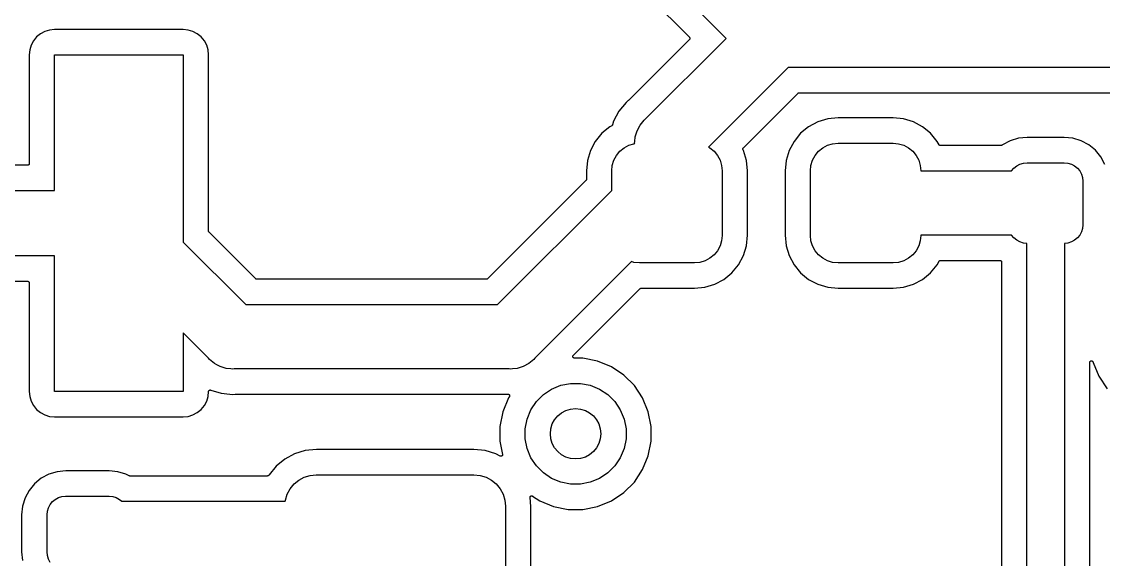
# Model space of a CAD drawing. Extents: x 5.16 to 6.06, y -3.88 to -2.24.
# Drawn here: x 5.3489 to 5.6865, y -3.1071 to -2.9391 of the extents above; entities that cross this region are included whole.
import ezdxf

# ---------------------------------------------------------------- set-up
doc = ezdxf.new("R2010")
doc.units = 0
doc.header["$MEASUREMENT"] = 0
doc.layers.add('BLACK', color=7, linetype='CONTINUOUS')

msp = doc.modelspace()

# ---------------------------------------------------------------- linework, layer by layer
at = {"layer": 'BLACK', "linetype": 'CONTINUOUS'}
for p, q in [((5.5688, -2.94441), (5.5489, -2.9245)), ((5.54362, -2.93036), (5.55731, -2.94405)), ((5.35359, -2.94394), (5.35261, -2.94514)), ((5.35479, -2.94296), (5.35359, -2.94394)), ((5.35616, -2.94223), (5.35479, -2.94296)), ((5.35765, -2.94178), (5.35616, -2.94223)), ((5.35921, -2.94162), (5.35765, -2.94178)), ((5.39932, -2.94162), (5.35921, -2.94162)), ((5.40089, -2.94178), (5.39932, -2.94162)), ((5.40237, -2.94223), (5.40089, -2.94178)), ((5.40374, -2.94296), (5.40237, -2.94223)), ((5.40494, -2.94394), (5.40374, -2.94296)), ((5.40593, -2.94514), (5.40494, -2.94394)), ((5.35188, -2.94651), (5.35143, -2.94799)), ((5.35261, -2.94514), (5.35188, -2.94651)), ((5.40666, -2.94651), (5.40593, -2.94514)), ((5.40711, -2.94799), (5.40666, -2.94651)), ((5.55731, -2.94477), (5.53828, -2.96379)), ((5.54356, -2.96965), (5.5688, -2.94441)), ((5.55731, -2.94405), (5.55731, -2.94405)), ((5.55731, -2.94405), (5.55731, -2.94406)), ((5.55731, -2.94406), (5.55731, -2.94406)), ((5.55731, -2.94406), (5.55732, -2.94406)), ((5.55734, -2.94473), (5.55731, -2.94476)), ((5.55731, -2.94476), (5.55731, -2.94476)), ((5.55731, -2.94476), (5.55731, -2.94476)), ((5.55731, -2.94476), (5.55731, -2.94477)), ((5.55732, -2.94406), (5.55734, -2.94409)), ((5.55734, -2.94409), (5.55737, -2.94413)), ((5.55737, -2.94469), (5.55734, -2.94473)), ((5.55737, -2.94413), (5.55738, -2.94413)), ((5.55739, -2.94465), (5.55737, -2.94469)), ((5.55737, -2.94469), (5.55737, -2.94469)), ((5.55737, -2.94469), (5.55737, -2.94469)), ((5.55738, -2.94413), (5.55738, -2.94413)), ((5.55738, -2.94413), (5.5574, -2.94417)), ((5.55742, -2.9446), (5.55739, -2.94465)), ((5.5574, -2.94417), (5.55742, -2.94422)), ((5.55742, -2.94422), (5.55742, -2.94422)), ((5.55742, -2.94422), (5.55742, -2.94422)), ((5.55742, -2.94422), (5.55743, -2.94426)), ((5.55743, -2.94456), (5.55742, -2.9446)), ((5.55742, -2.9446), (5.55742, -2.9446)), ((5.55742, -2.9446), (5.55742, -2.9446)), ((5.55743, -2.94426), (5.55745, -2.94431)), ((5.55745, -2.94451), (5.55743, -2.94456)), ((5.55745, -2.94431), (5.55745, -2.94431)), ((5.55745, -2.94431), (5.55745, -2.94432)), ((5.55745, -2.94432), (5.55745, -2.94436)), ((5.55745, -2.94436), (5.55746, -2.94441)), ((5.55746, -2.94441), (5.55745, -2.94446)), ((5.55745, -2.94446), (5.55745, -2.94451)), ((5.55745, -2.94451), (5.55745, -2.94451)), ((5.55745, -2.94451), (5.55745, -2.94451)), ((5.55746, -2.94441), (5.55746, -2.94441)), ((5.55746, -2.94441), (5.55746, -2.94441)), ((5.35143, -2.94799), (5.35127, -2.94956)), ((5.35127, -2.94956), (5.35127, -2.98348)), ((5.35919, -2.99186), (5.35919, -2.94954)), ((5.35919, -2.94954), (5.39935, -2.94954)), ((5.39935, -2.94954), (5.39935, -3.00798)), ((5.40726, -2.94956), (5.40711, -2.94799)), ((5.40726, -3.00455), (5.40726, -2.94956)), ((5.58813, -2.95347), (5.56328, -2.97832)), ((5.87893, -2.95347), (5.58813, -2.95347)), ((5.53825, -2.96382), (5.53758, -2.96437)), ((5.53826, -2.96381), (5.53825, -2.96382)), ((5.53828, -2.96379), (5.53826, -2.96381)), ((5.53828, -2.96379), (5.53828, -2.96379)), ((5.57416, -2.97858), (5.59125, -2.96149)), ((5.59125, -2.96149), (5.59129, -2.96146)), ((5.59125, -2.96149), (5.59125, -2.96149)), ((5.59129, -2.96146), (5.59132, -2.96143)), ((5.59132, -2.96143), (5.59133, -2.96143)), ((5.59133, -2.96143), (5.59137, -2.96141)), ((5.59133, -2.96143), (5.59133, -2.96143)), ((5.59137, -2.96141), (5.59141, -2.96138)), ((5.59141, -2.96138), (5.59146, -2.96137)), ((5.59141, -2.96138), (5.59141, -2.96138)), ((5.59141, -2.96138), (5.59141, -2.96138)), ((5.59146, -2.96137), (5.5915, -2.96136)), ((5.5915, -2.96136), (5.59151, -2.96136)), ((5.59151, -2.96136), (5.59151, -2.96135)), ((5.59151, -2.96135), (5.59156, -2.96135)), ((5.59156, -2.96135), (5.5916, -2.96135)), ((5.5916, -2.96135), (5.87546, -2.96135)), ((5.53534, -2.96709), (5.53368, -2.97021)), ((5.53758, -2.96437), (5.53534, -2.96709)), ((5.53368, -2.97021), (5.53333, -2.97137)), ((5.54192, -2.97149), (5.54318, -2.96996)), ((5.54318, -2.96996), (5.54356, -2.96965)), ((5.59738, -2.97044), (5.59453, -2.97197)), ((5.60048, -2.9695), (5.59738, -2.97044)), ((5.60373, -2.96918), (5.60048, -2.9695)), ((5.62091, -2.96918), (5.60373, -2.96918)), ((5.62416, -2.9695), (5.62091, -2.96918)), ((5.62726, -2.97044), (5.62416, -2.9695)), ((5.63011, -2.97197), (5.62726, -2.97044)), ((5.53001, -2.97402), (5.52796, -2.97653)), ((5.53252, -2.97197), (5.53001, -2.97402)), ((5.53309, -2.97166), (5.53252, -2.97197)), ((5.53312, -2.97164), (5.53309, -2.97166)), ((5.53316, -2.97161), (5.53312, -2.97164)), ((5.53317, -2.97161), (5.53316, -2.97161)), ((5.53316, -2.97161), (5.53316, -2.97161)), ((5.5332, -2.97158), (5.53317, -2.97161)), ((5.53323, -2.97154), (5.5332, -2.97158)), ((5.53324, -2.97154), (5.53323, -2.97154)), ((5.53323, -2.97154), (5.53323, -2.97154)), ((5.53326, -2.9715), (5.53324, -2.97154)), ((5.53329, -2.97146), (5.53326, -2.9715)), ((5.53331, -2.97141), (5.53329, -2.97146)), ((5.53329, -2.97146), (5.53329, -2.97146)), ((5.53329, -2.97146), (5.53329, -2.97146)), ((5.53333, -2.97137), (5.53331, -2.97141)), ((5.53333, -2.97137), (5.53333, -2.97137)), ((5.54042, -2.97513), (5.54099, -2.97323)), ((5.54099, -2.97323), (5.54192, -2.97149)), ((5.59202, -2.97402), (5.58997, -2.97653)), ((5.59453, -2.97197), (5.59202, -2.97402)), ((5.63262, -2.97402), (5.63011, -2.97197)), ((5.63467, -2.97653), (5.63262, -2.97402)), ((5.52796, -2.97653), (5.52643, -2.97938)), ((5.53691, -2.97855), (5.5384, -2.97775)), ((5.5384, -2.97775), (5.54002, -2.97726)), ((5.54002, -2.97726), (5.54024, -2.97724)), ((5.54022, -2.97709), (5.54027, -2.9766)), ((5.54024, -2.97724), (5.54022, -2.97709)), ((5.54027, -2.9766), (5.54042, -2.97513)), ((5.54027, -2.9766), (5.54027, -2.9766)), ((5.58997, -2.97653), (5.58844, -2.97938)), ((5.59892, -2.97855), (5.60041, -2.97775)), ((5.60041, -2.97775), (5.60203, -2.97726)), ((5.60203, -2.97726), (5.60371, -2.97709)), ((5.60371, -2.97709), (5.62093, -2.97709)), ((5.62093, -2.97709), (5.62261, -2.97726)), ((5.62261, -2.97726), (5.62423, -2.97775)), ((5.62423, -2.97775), (5.62572, -2.97855)), ((5.63525, -2.97762), (5.63467, -2.97653)), ((5.63527, -2.97763), (5.63525, -2.97762)), ((5.63528, -2.97765), (5.63527, -2.97763)), ((5.63529, -2.97768), (5.63528, -2.97765)), ((5.63531, -2.9777), (5.63529, -2.97768)), ((5.63532, -2.97771), (5.63531, -2.9777)), ((5.63534, -2.97773), (5.63532, -2.97771)), ((5.63536, -2.97775), (5.63534, -2.97773)), ((5.63538, -2.97777), (5.63536, -2.97775)), ((5.6354, -2.97778), (5.63538, -2.97777)), ((5.63541, -2.97779), (5.6354, -2.97778)), ((5.63544, -2.97781), (5.63541, -2.97779)), ((5.65484, -2.9778), (5.65482, -2.97781)), ((5.65486, -2.97778), (5.65484, -2.9778)), ((5.65488, -2.97777), (5.65486, -2.97778)), ((5.65509, -2.9776), (5.65488, -2.97777)), ((5.65488, -2.97777), (5.65488, -2.97777)), ((5.65746, -2.97633), (5.65509, -2.9776)), ((5.66004, -2.97555), (5.65746, -2.97633)), ((5.66274, -2.97528), (5.66004, -2.97555)), ((5.6743, -2.97528), (5.66274, -2.97528)), ((5.677, -2.97555), (5.6743, -2.97528)), ((5.67958, -2.97633), (5.677, -2.97555)), ((5.68195, -2.9776), (5.67958, -2.97633)), ((5.68403, -2.9793), (5.68195, -2.9776)), ((5.52643, -2.97938), (5.52549, -2.98248)), ((5.53374, -2.98241), (5.53454, -2.98092)), ((5.53454, -2.98092), (5.53561, -2.97962)), ((5.53561, -2.97962), (5.53691, -2.97855)), ((5.56328, -2.97832), (5.56371, -2.97855)), ((5.56371, -2.97855), (5.56501, -2.97962)), ((5.56501, -2.97962), (5.56608, -2.98092)), ((5.56608, -2.98092), (5.56688, -2.98241)), ((5.57402, -2.97885), (5.57403, -2.97883)), ((5.57402, -2.97888), (5.57402, -2.97885)), ((5.57402, -2.9789), (5.57402, -2.97888)), ((5.57402, -2.97893), (5.57402, -2.9789)), ((5.57402, -2.97895), (5.57402, -2.97893)), ((5.57402, -2.97897), (5.57402, -2.97895)), ((5.57402, -2.979), (5.57402, -2.97897)), ((5.57403, -2.97903), (5.57402, -2.979)), ((5.57403, -2.97881), (5.57404, -2.97878)), ((5.57403, -2.97883), (5.57403, -2.97881)), ((5.57403, -2.97905), (5.57403, -2.97903)), ((5.57404, -2.97907), (5.57403, -2.97905)), ((5.57404, -2.97878), (5.57405, -2.97876)), ((5.57405, -2.9791), (5.57404, -2.97907)), ((5.57405, -2.97874), (5.57407, -2.97871)), ((5.57405, -2.97876), (5.57405, -2.97874)), ((5.57405, -2.97912), (5.57405, -2.9791)), ((5.57406, -2.97914), (5.57405, -2.97912)), ((5.57407, -2.97916), (5.57406, -2.97914)), ((5.57407, -2.97871), (5.57408, -2.97869)), ((5.57408, -2.97917), (5.57407, -2.97916)), ((5.57408, -2.97869), (5.57409, -2.97867)), ((5.57419, -2.97938), (5.57408, -2.97917)), ((5.57409, -2.97867), (5.5741, -2.97865)), ((5.5741, -2.97865), (5.57412, -2.97863)), ((5.57412, -2.97863), (5.57413, -2.97861)), ((5.57413, -2.97861), (5.57415, -2.97859)), ((5.57415, -2.97859), (5.57416, -2.97858)), ((5.57513, -2.98248), (5.57419, -2.97938)), ((5.58844, -2.97938), (5.5875, -2.98248)), ((5.59575, -2.98241), (5.59655, -2.98092)), ((5.59655, -2.98092), (5.59762, -2.97962)), ((5.59762, -2.97962), (5.59892, -2.97855)), ((5.62572, -2.97855), (5.62702, -2.97962)), ((5.62702, -2.97962), (5.62809, -2.98092)), ((5.62809, -2.98092), (5.62889, -2.98241)), ((5.63546, -2.97782), (5.63544, -2.97781)), ((5.63548, -2.97783), (5.63546, -2.97782)), ((5.6355, -2.97784), (5.63548, -2.97783)), ((5.63552, -2.97785), (5.6355, -2.97784)), ((5.63555, -2.97786), (5.63552, -2.97785)), ((5.63557, -2.97786), (5.63555, -2.97786)), ((5.63559, -2.97787), (5.63557, -2.97786)), ((5.63562, -2.97787), (5.63559, -2.97787)), ((5.63565, -2.97788), (5.63562, -2.97787)), ((5.63567, -2.97788), (5.63565, -2.97788)), ((5.63569, -2.97788), (5.63567, -2.97788)), ((5.6357, -2.97788), (5.63569, -2.97788)), ((5.65456, -2.97788), (5.6357, -2.97788)), ((5.65459, -2.97788), (5.65456, -2.97788)), ((5.65461, -2.97788), (5.65459, -2.97788)), ((5.65463, -2.97787), (5.65461, -2.97788)), ((5.65466, -2.97787), (5.65463, -2.97787)), ((5.65468, -2.97787), (5.65466, -2.97787)), ((5.6547, -2.97786), (5.65468, -2.97787)), ((5.65473, -2.97785), (5.6547, -2.97786)), ((5.65476, -2.97784), (5.65473, -2.97785)), ((5.65477, -2.97783), (5.65476, -2.97784)), ((5.65479, -2.97783), (5.65477, -2.97783)), ((5.65482, -2.97781), (5.65479, -2.97783)), ((5.68573, -2.98138), (5.68403, -2.9793)), ((5.35077, -2.98398), (5.3227, -2.98398)), ((5.35082, -2.98398), (5.35077, -2.98398)), ((5.35087, -2.98398), (5.35082, -2.98398)), ((5.35091, -2.98396), (5.35087, -2.98397)), ((5.35087, -2.98397), (5.35087, -2.98397)), ((5.35087, -2.98397), (5.35087, -2.98398)), ((5.35096, -2.98395), (5.35091, -2.98396)), ((5.35101, -2.98392), (5.35096, -2.98395)), ((5.35096, -2.98395), (5.35096, -2.98395)), ((5.35096, -2.98395), (5.35096, -2.98395)), ((5.35105, -2.9839), (5.35101, -2.98392)), ((5.35109, -2.98387), (5.35105, -2.9839)), ((5.35105, -2.9839), (5.35105, -2.9839)), ((5.35105, -2.9839), (5.35105, -2.9839)), ((5.35112, -2.98384), (5.35109, -2.98387)), ((5.35113, -2.98384), (5.35112, -2.98384)), ((5.35116, -2.9838), (5.35113, -2.98384)), ((5.35113, -2.98384), (5.35113, -2.98384)), ((5.35119, -2.98377), (5.35116, -2.9838)), ((5.35121, -2.98372), (5.35119, -2.98376)), ((5.35119, -2.98376), (5.35119, -2.98376)), ((5.35119, -2.98376), (5.35119, -2.98377)), ((5.35123, -2.98368), (5.35121, -2.98372)), ((5.35124, -2.98368), (5.35123, -2.98368)), ((5.35123, -2.98368), (5.35123, -2.98368)), ((5.35125, -2.98362), (5.35124, -2.98368)), ((5.35126, -2.98359), (5.35125, -2.98362)), ((5.35127, -2.98353), (5.35126, -2.98358)), ((5.35126, -2.98358), (5.35126, -2.98359)), ((5.35126, -2.98359), (5.35126, -2.98359)), ((5.35127, -2.98348), (5.35127, -2.98349)), ((5.35127, -2.98349), (5.35127, -2.98353)), ((5.52549, -2.98248), (5.52517, -2.98573)), ((5.53309, -2.98571), (5.53325, -2.98403)), ((5.53325, -2.98403), (5.53374, -2.98241)), ((5.56688, -2.98241), (5.56737, -2.98403)), ((5.56737, -2.98403), (5.56754, -2.98571)), ((5.57545, -2.98573), (5.57513, -2.98248)), ((5.5875, -2.98248), (5.58718, -2.98573)), ((5.59509, -2.98571), (5.59526, -2.98403)), ((5.59526, -2.98403), (5.59575, -2.98241)), ((5.62889, -2.98241), (5.62938, -2.98403)), ((5.62938, -2.98403), (5.62954, -2.98571)), ((5.65861, -2.9849), (5.65949, -2.98418)), ((5.65949, -2.98418), (5.66049, -2.98364)), ((5.66049, -2.98364), (5.66158, -2.98331)), ((5.66158, -2.98331), (5.66271, -2.9832)), ((5.66271, -2.9832), (5.67433, -2.9832)), ((5.67433, -2.9832), (5.67546, -2.98331)), ((5.67546, -2.98331), (5.67655, -2.98364)), ((5.67655, -2.98364), (5.67755, -2.98418)), ((5.67755, -2.98418), (5.67843, -2.9849)), ((5.687, -2.98375), (5.68573, -2.98138)), ((5.52517, -2.98573), (5.52517, -2.98841)), ((5.53309, -2.99184), (5.53309, -2.98571)), ((5.56754, -2.98571), (5.56754, -3.00588)), ((5.57545, -3.00586), (5.57545, -2.98573)), ((5.58718, -2.98573), (5.58718, -3.00586)), ((5.59509, -3.00588), (5.59509, -2.98571)), ((5.62954, -2.98571), (5.62954, -2.98576)), ((5.62954, -2.98576), (5.6579, -2.98576)), ((5.6579, -2.98576), (5.65861, -2.9849)), ((5.67843, -2.9849), (5.67916, -2.98578)), ((5.67916, -2.98578), (5.67969, -2.98678)), ((5.67969, -2.98678), (5.68002, -2.98787)), ((5.68002, -2.98787), (5.68013, -2.989)), ((5.52503, -2.98876), (5.49432, -3.01947)), ((5.52506, -2.98872), (5.52503, -2.98876)), ((5.52508, -2.98869), (5.52506, -2.98872)), ((5.52509, -2.98869), (5.52508, -2.98869)), ((5.52511, -2.98864), (5.52509, -2.98869)), ((5.52509, -2.98869), (5.52509, -2.98869)), ((5.52513, -2.9886), (5.52511, -2.98864)), ((5.52515, -2.98855), (5.52513, -2.9886)), ((5.52513, -2.9886), (5.52513, -2.9886)), ((5.52513, -2.9886), (5.52513, -2.9886)), ((5.52516, -2.98851), (5.52515, -2.98855)), ((5.52517, -2.98846), (5.52516, -2.98851)), ((5.52516, -2.98851), (5.52516, -2.98851)), ((5.52516, -2.98851), (5.52516, -2.98851)), ((5.52517, -2.98841), (5.52517, -2.98841)), ((5.52517, -2.98841), (5.52517, -2.98846)), ((5.68013, -2.989), (5.68013, -3.00259)), ((5.32229, -2.99186), (5.35919, -2.99186)), ((5.49743, -3.02749), (5.53309, -2.99184)), ((5.40727, -3.00459), (5.40726, -3.00455)), ((5.40727, -3.00464), (5.40727, -3.00459)), ((5.40728, -3.00469), (5.40727, -3.00464)), ((5.40727, -3.00464), (5.40727, -3.00464)), ((5.40727, -3.00464), (5.40727, -3.00464)), ((5.4073, -3.00473), (5.40728, -3.00469)), ((5.4073, -3.00474), (5.4073, -3.00473)), ((5.40732, -3.00478), (5.4073, -3.00474)), ((5.4073, -3.00474), (5.4073, -3.00474)), ((5.40734, -3.00482), (5.40732, -3.00478)), ((5.67969, -3.00481), (5.67916, -3.00581)), ((5.68002, -3.00372), (5.67969, -3.00481)), ((5.68013, -3.00259), (5.68002, -3.00372)), ((5.39935, -3.00798), (5.41886, -3.02749)), ((5.40735, -3.00482), (5.40734, -3.00482)), ((5.40734, -3.00482), (5.40734, -3.00482)), ((5.40737, -3.00486), (5.40735, -3.00482)), ((5.4074, -3.0049), (5.40737, -3.00486)), ((5.40741, -3.0049), (5.4074, -3.0049)), ((5.42197, -3.01947), (5.40741, -3.0049)), ((5.56737, -3.00756), (5.56688, -3.00918)), ((5.56754, -3.00588), (5.56737, -3.00756)), ((5.57513, -3.00911), (5.57545, -3.00586)), ((5.58718, -3.00586), (5.5875, -3.00911)), ((5.59526, -3.00756), (5.59509, -3.00588)), ((5.59575, -3.00918), (5.59526, -3.00756)), ((5.62938, -3.00756), (5.62889, -3.00918)), ((5.62954, -3.00588), (5.62938, -3.00756)), ((5.6579, -3.00583), (5.62954, -3.00583)), ((5.62954, -3.00583), (5.62954, -3.00588)), ((5.65861, -3.00669), (5.6579, -3.00583)), ((5.65949, -3.00742), (5.65861, -3.00669)), ((5.66049, -3.00795), (5.65949, -3.00742)), ((5.66158, -3.00828), (5.66049, -3.00795)), ((5.67655, -3.00795), (5.67546, -3.00828)), ((5.67755, -3.00742), (5.67655, -3.00795)), ((5.67843, -3.00669), (5.67755, -3.00742)), ((5.67916, -3.00581), (5.67843, -3.00669)), ((5.56608, -3.01067), (5.56501, -3.01197)), ((5.56688, -3.00918), (5.56608, -3.01067)), ((5.57419, -3.01221), (5.57513, -3.00911)), ((5.5875, -3.00911), (5.58844, -3.01221)), ((5.59655, -3.01067), (5.59575, -3.00918)), ((5.59762, -3.01197), (5.59655, -3.01067)), ((5.62809, -3.01067), (5.62702, -3.01197)), ((5.62889, -3.00918), (5.62809, -3.01067)), ((5.66261, -3.00838), (5.66158, -3.00828)), ((5.66261, -3.15071), (5.66261, -3.00838)), ((5.67546, -3.00828), (5.67443, -3.00838)), ((5.67443, -3.00838), (5.67443, -3.15287)), ((5.35919, -3.01233), (5.32603, -3.01233)), ((5.35919, -3.05465), (5.35919, -3.01233)), ((5.53923, -3.01409), (5.50904, -3.04428)), ((5.54002, -3.01433), (5.53923, -3.01409)), ((5.5417, -3.0145), (5.54002, -3.01433)), ((5.55892, -3.0145), (5.5417, -3.0145)), ((5.5606, -3.01433), (5.55892, -3.0145)), ((5.56222, -3.01384), (5.5606, -3.01433)), ((5.56371, -3.01304), (5.56222, -3.01384)), ((5.56501, -3.01197), (5.56371, -3.01304)), ((5.57266, -3.01506), (5.57419, -3.01221)), ((5.58844, -3.01221), (5.58997, -3.01506)), ((5.59892, -3.01304), (5.59762, -3.01197)), ((5.60041, -3.01384), (5.59892, -3.01304)), ((5.60203, -3.01433), (5.60041, -3.01384)), ((5.60371, -3.0145), (5.60203, -3.01433)), ((5.62093, -3.0145), (5.60371, -3.0145)), ((5.62261, -3.01433), (5.62093, -3.0145)), ((5.62423, -3.01384), (5.62261, -3.01433)), ((5.62572, -3.01304), (5.62423, -3.01384)), ((5.62702, -3.01197), (5.62572, -3.01304)), ((5.63467, -3.01506), (5.63525, -3.01397)), ((5.63525, -3.01397), (5.63526, -3.01397)), ((5.63526, -3.01397), (5.63527, -3.01395)), ((5.63527, -3.01395), (5.63528, -3.01393)), ((5.63528, -3.01393), (5.6353, -3.01391)), ((5.6353, -3.01391), (5.63531, -3.01389)), ((5.63531, -3.01389), (5.63533, -3.01387)), ((5.63533, -3.01387), (5.63534, -3.01385)), ((5.63534, -3.01385), (5.63536, -3.01384)), ((5.63536, -3.01384), (5.63538, -3.01382)), ((5.63538, -3.01382), (5.6354, -3.01381)), ((5.6354, -3.01381), (5.63542, -3.01379)), ((5.63542, -3.01379), (5.63544, -3.01378)), ((5.63544, -3.01378), (5.63546, -3.01377)), ((5.63546, -3.01377), (5.63549, -3.01376)), ((5.63549, -3.01376), (5.63551, -3.01375)), ((5.63551, -3.01375), (5.63553, -3.01374)), ((5.63553, -3.01374), (5.63556, -3.01373)), ((5.63556, -3.01373), (5.63558, -3.01372)), ((5.63558, -3.01372), (5.6356, -3.01372)), ((5.6356, -3.01372), (5.63563, -3.01372)), ((5.63563, -3.01372), (5.63565, -3.01371)), ((5.63565, -3.01371), (5.63567, -3.01371)), ((5.63567, -3.01371), (5.6357, -3.01371)), ((5.6357, -3.01371), (5.65424, -3.01371)), ((5.65424, -3.01371), (5.65424, -3.01371)), ((5.65424, -3.01371), (5.65425, -3.01371)), ((5.65425, -3.01371), (5.65429, -3.01371)), ((5.65429, -3.01371), (5.65434, -3.01372)), ((5.65434, -3.01372), (5.65434, -3.01372)), ((5.65434, -3.01372), (5.65434, -3.01372)), ((5.65434, -3.01372), (5.65439, -3.01373)), ((5.65439, -3.01373), (5.65443, -3.01375)), ((5.65443, -3.01375), (5.65443, -3.01375)), ((5.65443, -3.01375), (5.65444, -3.01375)), ((5.65444, -3.01375), (5.65448, -3.01377)), ((5.65448, -3.01377), (5.65452, -3.01379)), ((5.65452, -3.01379), (5.65452, -3.0138)), ((5.65452, -3.0138), (5.65452, -3.0138)), ((5.65452, -3.0138), (5.65456, -3.01383)), ((5.65456, -3.01383), (5.65459, -3.01386)), ((5.65459, -3.01386), (5.6546, -3.01386)), ((5.6546, -3.01386), (5.6546, -3.01386)), ((5.6546, -3.01386), (5.65463, -3.01389)), ((5.65463, -3.01389), (5.65466, -3.01393)), ((5.65466, -3.01393), (5.65466, -3.01393)), ((5.65466, -3.01393), (5.65466, -3.01394)), ((5.65466, -3.01394), (5.65468, -3.01398)), ((5.65468, -3.01398), (5.6547, -3.01402)), ((5.6547, -3.01402), (5.6547, -3.01402)), ((5.6547, -3.01402), (5.6547, -3.01402)), ((5.6547, -3.01402), (5.65472, -3.01407)), ((5.65472, -3.01407), (5.65473, -3.01411)), ((5.65473, -3.01411), (5.65473, -3.01411)), ((5.65473, -3.01411), (5.65473, -3.01412)), ((5.65473, -3.01412), (5.65474, -3.01416)), ((5.65474, -3.01416), (5.65474, -3.01421)), ((5.65474, -3.01421), (5.65474, -3.11535)), ((5.5681, -3.01962), (5.57061, -3.01757)), ((5.57061, -3.01757), (5.57266, -3.01506)), ((5.58997, -3.01506), (5.59202, -3.01757)), ((5.59202, -3.01757), (5.59453, -3.01962)), ((5.63011, -3.01962), (5.63262, -3.01757)), ((5.63262, -3.01757), (5.63467, -3.01506)), ((5.32957, -3.0202), (5.35078, -3.0202)), ((5.35078, -3.0202), (5.35078, -3.0202)), ((5.35078, -3.0202), (5.35078, -3.0202)), ((5.35078, -3.0202), (5.35082, -3.02021)), ((5.35082, -3.02021), (5.35087, -3.02021)), ((5.35087, -3.02021), (5.35088, -3.02022)), ((5.35088, -3.02022), (5.35088, -3.02022)), ((5.35088, -3.02022), (5.35092, -3.02023)), ((5.35092, -3.02023), (5.35097, -3.02024)), ((5.35097, -3.02024), (5.35097, -3.02024)), ((5.35097, -3.02024), (5.35097, -3.02025)), ((5.35097, -3.02025), (5.35101, -3.02027)), ((5.35101, -3.02027), (5.35105, -3.02029)), ((5.35105, -3.02029), (5.35105, -3.02029)), ((5.35105, -3.02029), (5.35106, -3.02029)), ((5.35106, -3.02029), (5.35109, -3.02032)), ((5.35109, -3.02032), (5.35113, -3.02035)), ((5.35113, -3.02035), (5.35113, -3.02035)), ((5.35113, -3.02035), (5.35113, -3.02036)), ((5.35113, -3.02036), (5.35116, -3.02039)), ((5.35116, -3.02039), (5.35119, -3.02043)), ((5.35119, -3.02043), (5.35119, -3.02043)), ((5.35119, -3.02043), (5.35119, -3.02043)), ((5.35119, -3.02043), (5.35121, -3.02047)), ((5.35121, -3.02047), (5.35124, -3.02052)), ((5.35124, -3.02052), (5.35124, -3.02052)), ((5.35124, -3.02052), (5.35124, -3.02052)), ((5.35124, -3.02052), (5.35125, -3.02056)), ((5.35125, -3.02056), (5.35127, -3.02061)), ((5.35127, -3.02061), (5.35127, -3.02061)), ((5.35127, -3.02061), (5.35127, -3.02061)), ((5.35127, -3.02061), (5.35127, -3.02066)), ((5.35127, -3.02066), (5.35127, -3.02071)), ((5.35127, -3.02071), (5.35127, -3.05463)), ((5.42201, -3.0195), (5.42197, -3.01947)), ((5.42205, -3.01953), (5.42201, -3.0195)), ((5.42209, -3.01955), (5.42205, -3.01953)), ((5.42205, -3.01953), (5.42205, -3.01953)), ((5.42205, -3.01953), (5.42205, -3.01953)), ((5.42213, -3.01957), (5.42209, -3.01955)), ((5.42214, -3.01958), (5.42213, -3.01957)), ((5.42213, -3.01957), (5.42213, -3.01957)), ((5.42218, -3.01959), (5.42214, -3.01958)), ((5.42223, -3.0196), (5.42218, -3.01959)), ((5.42228, -3.01961), (5.42223, -3.0196)), ((5.42223, -3.0196), (5.42223, -3.0196)), ((5.42223, -3.0196), (5.42223, -3.0196)), ((5.42232, -3.01961), (5.42228, -3.01961)), ((5.42233, -3.01961), (5.42232, -3.01961)), ((5.49396, -3.01961), (5.42233, -3.01961)), ((5.49401, -3.01961), (5.49396, -3.01961)), ((5.49406, -3.01961), (5.49401, -3.01961)), ((5.49411, -3.01959), (5.49406, -3.0196)), ((5.49406, -3.0196), (5.49406, -3.01961)), ((5.49406, -3.01961), (5.49406, -3.01961)), ((5.49415, -3.01958), (5.49411, -3.01959)), ((5.49416, -3.01958), (5.49415, -3.01958)), ((5.49415, -3.01958), (5.49415, -3.01958)), ((5.4942, -3.01955), (5.49416, -3.01958)), ((5.49424, -3.01953), (5.4942, -3.01955)), ((5.49428, -3.0195), (5.49424, -3.01953)), ((5.49424, -3.01953), (5.49424, -3.01953)), ((5.49424, -3.01953), (5.49424, -3.01953)), ((5.49431, -3.01947), (5.49428, -3.0195)), ((5.49432, -3.01947), (5.49431, -3.01947)), ((5.56215, -3.02209), (5.56525, -3.02115)), ((5.56525, -3.02115), (5.5681, -3.01962)), ((5.59453, -3.01962), (5.59738, -3.02115)), ((5.59738, -3.02115), (5.60048, -3.02209)), ((5.62416, -3.02209), (5.62726, -3.02115)), ((5.62726, -3.02115), (5.63011, -3.01962)), ((5.52109, -3.04336), (5.5419, -3.02256)), ((5.5419, -3.02255), (5.54194, -3.02252)), ((5.5419, -3.02256), (5.5419, -3.02255)), ((5.54194, -3.02252), (5.54197, -3.02249)), ((5.54197, -3.02249), (5.54198, -3.02249)), ((5.54198, -3.02249), (5.54202, -3.02247)), ((5.54198, -3.02249), (5.54198, -3.02249)), ((5.54202, -3.02247), (5.54206, -3.02245)), ((5.54206, -3.02245), (5.54211, -3.02243)), ((5.54206, -3.02245), (5.54206, -3.02245)), ((5.54206, -3.02245), (5.54206, -3.02245)), ((5.54211, -3.02243), (5.54215, -3.02242)), ((5.54215, -3.02242), (5.54216, -3.02242)), ((5.54216, -3.02242), (5.54216, -3.02242)), ((5.54216, -3.02242), (5.54221, -3.02242)), ((5.54221, -3.02242), (5.54225, -3.02241)), ((5.54225, -3.02241), (5.5589, -3.02241)), ((5.5589, -3.02241), (5.56215, -3.02209)), ((5.60048, -3.02209), (5.60373, -3.02241)), ((5.60373, -3.02241), (5.62091, -3.02241)), ((5.62091, -3.02241), (5.62416, -3.02209)), ((5.41886, -3.02749), (5.49743, -3.02749)), ((5.40725, -3.04428), (5.39935, -3.03637)), ((5.39935, -3.03637), (5.39935, -3.05465)), ((5.40757, -3.04466), (5.40725, -3.04428)), ((5.40805, -3.04505), (5.40757, -3.04466)), ((5.4091, -3.04592), (5.40805, -3.04505)), ((5.50873, -3.04466), (5.5072, -3.04592)), ((5.50904, -3.04428), (5.50873, -3.04466)), ((5.52094, -3.04371), (5.52095, -3.04367)), ((5.52094, -3.04372), (5.52094, -3.04371)), ((5.52095, -3.04377), (5.52094, -3.04372)), ((5.52094, -3.04372), (5.52094, -3.04372)), ((5.52095, -3.04362), (5.52097, -3.04357)), ((5.52095, -3.04367), (5.52095, -3.04362)), ((5.52095, -3.04362), (5.52095, -3.04362)), ((5.52095, -3.04362), (5.52095, -3.04362)), ((5.52095, -3.04381), (5.52095, -3.04377)), ((5.52097, -3.04386), (5.52095, -3.04381)), ((5.52095, -3.04381), (5.52095, -3.04381)), ((5.52095, -3.04381), (5.52095, -3.04381)), ((5.52097, -3.04357), (5.52098, -3.04353)), ((5.52098, -3.04391), (5.52097, -3.04386)), ((5.52098, -3.04352), (5.521, -3.04348)), ((5.52098, -3.04353), (5.52098, -3.04352)), ((5.52098, -3.04352), (5.52098, -3.04352)), ((5.521, -3.04396), (5.52098, -3.04391)), ((5.52098, -3.04391), (5.52098, -3.04391)), ((5.52098, -3.04391), (5.52098, -3.04391)), ((5.521, -3.04348), (5.52103, -3.04344)), ((5.52102, -3.04399), (5.521, -3.04396)), ((5.52103, -3.04399), (5.52102, -3.04399)), ((5.52103, -3.04344), (5.52106, -3.0434)), ((5.52103, -3.04344), (5.52103, -3.04344)), ((5.52103, -3.04344), (5.52103, -3.04344)), ((5.52106, -3.04404), (5.52103, -3.04399)), ((5.52103, -3.04399), (5.52103, -3.04399)), ((5.52106, -3.0434), (5.52109, -3.04336)), ((5.52109, -3.04407), (5.52106, -3.04404)), ((5.52113, -3.0441), (5.52109, -3.04407)), ((5.52109, -3.04407), (5.52109, -3.04407)), ((5.52109, -3.04407), (5.52109, -3.04407)), ((5.52116, -3.04413), (5.52113, -3.0441)), ((5.52121, -3.04416), (5.52116, -3.04413)), ((5.52116, -3.04413), (5.52116, -3.04413)), ((5.52116, -3.04413), (5.52116, -3.04413)), ((5.52125, -3.04418), (5.52121, -3.04416)), ((5.5213, -3.0442), (5.52125, -3.04418)), ((5.52125, -3.04418), (5.52125, -3.04418)), ((5.52125, -3.04418), (5.52125, -3.04418)), ((5.52134, -3.04421), (5.5213, -3.0442)), ((5.52139, -3.04422), (5.52134, -3.04421)), ((5.52134, -3.04421), (5.52134, -3.04421)), ((5.52134, -3.04421), (5.52134, -3.04421)), ((5.52144, -3.04422), (5.52139, -3.04422)), ((5.52411, -3.04422), (5.52144, -3.04422)), ((5.52144, -3.04422), (5.52144, -3.04422)), ((5.52144, -3.04422), (5.52144, -3.04422)), ((5.52144, -3.04422), (5.52144, -3.04422)), ((5.52144, -3.04422), (5.52144, -3.04422)), ((5.52868, -3.04513), (5.52411, -3.04422)), ((5.53298, -3.04691), (5.52868, -3.04513)), ((5.68234, -3.04534), (5.68236, -3.0453)), ((5.68236, -3.0453), (5.68239, -3.04525)), ((5.68239, -3.04525), (5.68245, -3.04518)), ((5.68245, -3.04518), (5.6825, -3.04514)), ((5.68245, -3.04518), (5.68245, -3.04518)), ((5.68245, -3.04518), (5.68245, -3.04518)), ((5.6825, -3.04514), (5.68253, -3.04512)), ((5.68253, -3.04512), (5.68261, -3.04508)), ((5.68253, -3.04512), (5.68253, -3.04512)), ((5.68253, -3.04512), (5.68253, -3.04512)), ((5.68261, -3.04507), (5.68267, -3.04506)), ((5.68261, -3.04508), (5.68261, -3.04507)), ((5.68261, -3.04507), (5.68261, -3.04507)), ((5.68261, -3.04507), (5.68261, -3.04507)), ((5.68267, -3.04506), (5.68271, -3.04505)), ((5.68271, -3.04505), (5.68276, -3.04504)), ((5.68271, -3.04505), (5.68271, -3.04505)), ((5.68271, -3.04505), (5.68271, -3.04505)), ((5.68276, -3.04504), (5.6828, -3.04504)), ((5.6828, -3.04504), (5.6828, -3.04504)), ((5.6828, -3.04504), (5.68281, -3.04504)), ((5.68281, -3.04504), (5.68286, -3.04504)), ((5.68286, -3.04504), (5.6829, -3.04505)), ((5.6829, -3.04505), (5.6829, -3.04505)), ((5.6829, -3.04505), (5.6829, -3.04505)), ((5.6829, -3.04505), (5.68296, -3.04506)), ((5.68296, -3.04506), (5.683, -3.04508)), ((5.683, -3.04508), (5.683, -3.04508)), ((5.683, -3.04508), (5.683, -3.04508)), ((5.683, -3.04508), (5.68304, -3.0451)), ((5.68304, -3.0451), (5.68308, -3.04512)), ((5.68308, -3.04512), (5.68308, -3.04512)), ((5.68308, -3.04512), (5.68308, -3.04512)), ((5.68308, -3.04512), (5.68311, -3.04515)), ((5.68311, -3.04515), (5.68316, -3.04518)), ((5.68316, -3.04518), (5.68316, -3.04518)), ((5.68316, -3.04518), (5.68316, -3.04518)), ((5.68316, -3.04518), (5.68317, -3.0452)), ((5.68317, -3.0452), (5.68322, -3.04526)), ((5.68322, -3.04526), (5.68322, -3.04526)), ((5.68322, -3.04526), (5.68322, -3.04526)), ((5.68322, -3.04526), (5.68324, -3.04529)), ((5.68324, -3.04529), (5.68327, -3.04535)), ((5.40985, -3.04632), (5.4091, -3.04592)), ((5.41084, -3.04685), (5.40985, -3.04632)), ((5.41273, -3.04742), (5.41084, -3.04685)), ((5.41421, -3.04757), (5.41273, -3.04742)), ((5.4147, -3.04762), (5.41421, -3.04757)), ((5.41421, -3.04757), (5.41421, -3.04757)), ((5.41519, -3.04757), (5.4147, -3.04762)), ((5.5011, -3.04757), (5.41519, -3.04757)), ((5.50159, -3.04762), (5.5011, -3.04757)), ((5.50208, -3.04757), (5.50159, -3.04762)), ((5.50356, -3.04742), (5.50208, -3.04757)), ((5.50208, -3.04757), (5.50208, -3.04757)), ((5.50545, -3.04685), (5.50356, -3.04742)), ((5.5072, -3.04592), (5.50545, -3.04685)), ((5.53685, -3.04949), (5.53298, -3.04691)), ((5.6823, -3.04553), (5.68231, -3.04547)), ((5.6823, -3.04554), (5.6823, -3.04553)), ((5.6823, -3.15246), (5.6823, -3.04554)), ((5.68231, -3.04543), (5.68232, -3.04542)), ((5.68231, -3.04547), (5.68231, -3.04543)), ((5.68232, -3.04542), (5.68233, -3.04536)), ((5.68233, -3.04536), (5.68234, -3.04534)), ((5.68234, -3.04534), (5.68234, -3.04534)), ((5.68234, -3.04534), (5.68234, -3.04534)), ((5.68327, -3.04535), (5.68327, -3.04535)), ((5.68327, -3.04535), (5.68327, -3.04535)), ((5.68327, -3.04535), (5.68328, -3.04539)), ((5.68328, -3.04539), (5.68329, -3.04544)), ((5.68329, -3.04544), (5.68333, -3.0456)), ((5.68333, -3.0456), (5.68511, -3.0499)), ((5.54014, -3.05278), (5.53685, -3.04949)), ((5.68511, -3.0499), (5.68769, -3.05377)), ((5.35127, -3.05463), (5.35143, -3.0562)), ((5.39935, -3.05465), (5.35919, -3.05465)), ((5.40711, -3.0562), (5.40726, -3.05462)), ((5.40726, -3.05461), (5.40727, -3.05456)), ((5.40726, -3.05462), (5.40726, -3.05461)), ((5.40727, -3.05456), (5.40728, -3.05452)), ((5.40728, -3.05451), (5.4073, -3.05447)), ((5.40728, -3.05452), (5.40728, -3.05451)), ((5.40728, -3.05452), (5.40728, -3.05452)), ((5.4073, -3.05447), (5.40732, -3.05443)), ((5.40732, -3.05442), (5.40735, -3.05439)), ((5.40732, -3.05443), (5.40732, -3.05442)), ((5.40732, -3.05443), (5.40732, -3.05443)), ((5.40735, -3.05439), (5.40738, -3.05435)), ((5.40738, -3.05434), (5.40741, -3.05431)), ((5.40738, -3.05435), (5.40738, -3.05434)), ((5.40738, -3.05435), (5.40738, -3.05435)), ((5.40741, -3.05431), (5.40745, -3.05428)), ((5.40745, -3.05428), (5.40749, -3.05425)), ((5.40745, -3.05428), (5.40745, -3.05428)), ((5.40745, -3.05428), (5.40745, -3.05428)), ((5.40749, -3.05425), (5.40753, -3.05422)), ((5.40753, -3.05422), (5.40757, -3.0542)), ((5.40753, -3.05422), (5.40753, -3.05422)), ((5.40753, -3.05422), (5.40753, -3.05422)), ((5.40757, -3.0542), (5.40762, -3.05419)), ((5.40762, -3.05419), (5.40767, -3.05418)), ((5.40762, -3.05419), (5.40762, -3.05419)), ((5.40762, -3.05419), (5.40762, -3.05419)), ((5.40767, -3.05418), (5.40771, -3.05417)), ((5.40771, -3.05417), (5.40772, -3.05417)), ((5.40772, -3.05417), (5.40772, -3.05417)), ((5.40772, -3.05417), (5.40777, -3.05417)), ((5.40777, -3.05417), (5.40781, -3.05417)), ((5.40781, -3.05417), (5.40781, -3.05417)), ((5.40781, -3.05417), (5.40781, -3.05417)), ((5.40781, -3.05417), (5.40786, -3.05418)), ((5.40786, -3.05418), (5.40791, -3.05419)), ((5.40791, -3.05419), (5.41119, -3.05518)), ((5.41119, -3.05518), (5.41385, -3.05544)), ((5.41385, -3.05544), (5.41385, -3.05544)), ((5.41385, -3.05544), (5.4147, -3.05553)), ((5.4147, -3.05553), (5.41556, -3.05544)), ((5.41556, -3.05544), (5.41556, -3.05544)), ((5.41556, -3.05544), (5.41558, -3.05544)), ((5.41558, -3.05544), (5.41561, -3.05544)), ((5.41561, -3.05544), (5.50069, -3.05544)), ((5.50069, -3.05544), (5.50069, -3.05544)), ((5.50069, -3.05544), (5.50072, -3.05544)), ((5.50072, -3.05544), (5.50074, -3.05544)), ((5.50074, -3.05544), (5.50077, -3.05545)), ((5.50077, -3.05545), (5.50078, -3.05545)), ((5.50078, -3.05545), (5.5008, -3.05545)), ((5.5008, -3.05545), (5.50082, -3.05546)), ((5.50082, -3.05546), (5.50085, -3.05546)), ((5.50085, -3.05546), (5.50087, -3.05547)), ((5.51175, -3.05561), (5.51433, -3.05389)), ((5.51433, -3.05389), (5.51719, -3.0527)), ((5.51719, -3.0527), (5.52024, -3.05209)), ((5.52024, -3.05209), (5.52334, -3.05209)), ((5.52334, -3.05209), (5.52638, -3.0527)), ((5.52638, -3.0527), (5.52925, -3.05389)), ((5.52925, -3.05389), (5.53183, -3.05561)), ((5.54272, -3.05665), (5.54014, -3.05278)), ((5.35143, -3.0562), (5.35188, -3.05768)), ((5.35188, -3.05768), (5.35261, -3.05905)), ((5.40593, -3.05905), (5.40666, -3.05768)), ((5.40666, -3.05768), (5.40711, -3.0562)), ((5.50085, -3.05665), (5.49907, -3.06095)), ((5.50114, -3.05623), (5.50085, -3.05665)), ((5.50087, -3.05547), (5.5009, -3.05548)), ((5.5009, -3.05548), (5.50092, -3.05548)), ((5.50092, -3.05548), (5.50094, -3.0555)), ((5.50094, -3.0555), (5.50096, -3.05551)), ((5.50096, -3.05551), (5.50098, -3.05552)), ((5.50098, -3.05552), (5.501, -3.05553)), ((5.501, -3.05553), (5.50102, -3.05555)), ((5.50102, -3.05555), (5.50105, -3.05556)), ((5.50105, -3.05556), (5.50106, -3.05558)), ((5.50106, -3.05558), (5.50108, -3.05559)), ((5.50108, -3.05559), (5.5011, -3.05561)), ((5.5011, -3.05561), (5.50111, -3.05563)), ((5.50111, -3.05563), (5.50113, -3.05565)), ((5.50113, -3.05565), (5.50114, -3.05567)), ((5.50114, -3.05567), (5.50115, -3.05569)), ((5.50115, -3.0562), (5.50114, -3.05623)), ((5.50115, -3.05569), (5.50117, -3.05571)), ((5.50116, -3.05619), (5.50115, -3.0562)), ((5.50117, -3.05616), (5.50116, -3.05619)), ((5.50117, -3.05571), (5.50118, -3.05574)), ((5.50119, -3.05614), (5.50117, -3.05616)), ((5.50118, -3.05574), (5.50119, -3.05576)), ((5.50119, -3.05576), (5.50119, -3.05578)), ((5.50119, -3.05578), (5.5012, -3.05581)), ((5.5012, -3.0561), (5.50119, -3.05612)), ((5.50119, -3.05612), (5.50119, -3.05614)), ((5.5012, -3.05581), (5.50121, -3.05583)), ((5.50121, -3.05607), (5.5012, -3.0561)), ((5.50121, -3.05583), (5.50122, -3.05585)), ((5.50122, -3.05602), (5.50121, -3.05605)), ((5.50121, -3.05605), (5.50121, -3.05607)), ((5.50122, -3.05585), (5.50122, -3.05588)), ((5.50122, -3.05588), (5.50122, -3.0559)), ((5.50122, -3.0559), (5.50122, -3.05592)), ((5.50122, -3.05592), (5.50122, -3.05595)), ((5.50122, -3.05595), (5.50122, -3.05597)), ((5.50122, -3.05597), (5.50122, -3.056)), ((5.50122, -3.056), (5.50122, -3.05602)), ((5.50783, -3.06038), (5.50956, -3.0578)), ((5.50956, -3.0578), (5.51175, -3.05561)), ((5.53183, -3.05561), (5.53402, -3.0578)), ((5.53402, -3.0578), (5.53574, -3.06038)), ((5.5445, -3.06095), (5.54272, -3.05665)), ((5.35261, -3.05905), (5.35359, -3.06025)), ((5.35359, -3.06025), (5.35479, -3.06123)), ((5.35479, -3.06123), (5.35616, -3.06196)), ((5.35616, -3.06196), (5.35765, -3.06241)), ((5.40089, -3.06241), (5.40237, -3.06196)), ((5.40237, -3.06196), (5.40374, -3.06123)), ((5.40374, -3.06123), (5.40494, -3.06025)), ((5.40494, -3.06025), (5.40593, -3.05905)), ((5.49907, -3.06095), (5.49817, -3.06552)), ((5.50664, -3.06325), (5.50783, -3.06038)), ((5.53574, -3.06038), (5.53693, -3.06325)), ((5.54541, -3.06552), (5.5445, -3.06095)), ((5.35765, -3.06241), (5.35921, -3.06257)), ((5.35921, -3.06257), (5.39932, -3.06257)), ((5.39932, -3.06257), (5.40089, -3.06241)), ((5.49817, -3.06552), (5.49817, -3.07017)), ((5.50604, -3.06629), (5.50664, -3.06325)), ((5.53693, -3.06325), (5.53754, -3.06629)), ((5.54541, -3.07017), (5.54541, -3.06552)), ((5.50604, -3.06939), (5.50604, -3.06629)), ((5.53754, -3.06629), (5.53754, -3.06939)), ((5.49817, -3.07017), (5.49898, -3.07426)), ((5.50664, -3.07244), (5.50604, -3.06939)), ((5.53754, -3.06939), (5.53693, -3.07244)), ((5.5445, -3.07473), (5.54541, -3.07017)), ((5.43409, -3.07408), (5.43102, -3.07572)), ((5.43742, -3.07307), (5.43409, -3.07408)), ((5.44091, -3.07272), (5.43742, -3.07307)), ((5.49007, -3.07272), (5.44091, -3.07272)), ((5.49356, -3.07307), (5.49007, -3.07272)), ((5.49689, -3.07408), (5.49356, -3.07307)), ((5.49825, -3.07481), (5.49689, -3.07408)), ((5.49827, -3.07481), (5.49825, -3.07481)), ((5.49829, -3.07483), (5.49827, -3.07481)), ((5.49832, -3.07483), (5.49829, -3.07483)), ((5.49834, -3.07484), (5.49832, -3.07483)), ((5.49836, -3.07485), (5.49834, -3.07484)), ((5.49839, -3.07485), (5.49836, -3.07485)), ((5.49841, -3.07486), (5.49839, -3.07485)), ((5.49844, -3.07486), (5.49841, -3.07486)), ((5.49846, -3.07486), (5.49844, -3.07486)), ((5.49848, -3.07486), (5.49846, -3.07486)), ((5.49851, -3.07486), (5.49848, -3.07486)), ((5.49854, -3.07486), (5.49851, -3.07486)), ((5.49856, -3.07486), (5.49854, -3.07486)), ((5.49858, -3.07486), (5.49856, -3.07486)), ((5.49861, -3.07485), (5.49858, -3.07486)), ((5.49863, -3.07484), (5.49861, -3.07485)), ((5.49865, -3.07483), (5.49863, -3.07484)), ((5.49868, -3.07483), (5.49865, -3.07483)), ((5.4987, -3.07482), (5.49868, -3.07483)), ((5.49872, -3.07481), (5.4987, -3.07482)), ((5.49874, -3.07479), (5.49872, -3.07481)), ((5.49876, -3.07478), (5.49874, -3.07479)), ((5.49878, -3.07477), (5.49876, -3.07478)), ((5.4988, -3.07475), (5.49878, -3.07477)), ((5.49882, -3.07474), (5.4988, -3.07475)), ((5.49884, -3.07472), (5.49882, -3.07474)), ((5.49886, -3.0747), (5.49884, -3.07472)), ((5.49887, -3.07468), (5.49886, -3.0747)), ((5.49889, -3.07466), (5.49887, -3.07468)), ((5.4989, -3.07465), (5.49889, -3.07466)), ((5.49891, -3.07462), (5.4989, -3.07465)), ((5.49893, -3.0746), (5.49891, -3.07462)), ((5.49894, -3.07458), (5.49893, -3.0746)), ((5.49895, -3.07456), (5.49894, -3.07458)), ((5.49896, -3.07454), (5.49895, -3.07456)), ((5.49897, -3.07451), (5.49896, -3.07454)), ((5.49898, -3.07447), (5.49897, -3.07449)), ((5.49897, -3.07449), (5.49897, -3.07451)), ((5.49898, -3.07426), (5.49898, -3.07427)), ((5.49898, -3.07427), (5.49898, -3.0743)), ((5.49898, -3.0743), (5.49899, -3.07432)), ((5.49899, -3.07442), (5.49898, -3.07444)), ((5.49898, -3.07444), (5.49898, -3.07447)), ((5.49899, -3.07432), (5.49899, -3.07434)), ((5.49899, -3.07434), (5.49899, -3.07437)), ((5.49899, -3.07437), (5.49899, -3.07439)), ((5.49899, -3.07439), (5.49899, -3.07442)), ((5.50783, -3.0753), (5.50664, -3.07244)), ((5.50956, -3.07788), (5.50783, -3.0753)), ((5.53574, -3.0753), (5.53402, -3.07788)), ((5.53693, -3.07244), (5.53574, -3.0753)), ((5.54272, -3.07903), (5.5445, -3.07473)), ((5.42833, -3.07793), (5.42612, -3.08062)), ((5.43102, -3.07572), (5.42833, -3.07793)), ((5.51175, -3.08007), (5.50956, -3.07788)), ((5.53402, -3.07788), (5.53183, -3.08007)), ((5.54014, -3.0829), (5.54272, -3.07903)), ((5.35501, -3.08173), (5.35293, -3.08344)), ((5.35738, -3.08046), (5.35501, -3.08173)), ((5.35996, -3.07968), (5.35738, -3.08046)), ((5.36266, -3.07942), (5.35996, -3.07968)), ((5.37619, -3.07942), (5.36266, -3.07942)), ((5.37889, -3.07968), (5.37619, -3.07942)), ((5.38147, -3.08046), (5.37889, -3.07968)), ((5.38242, -3.08097), (5.38147, -3.08046)), ((5.38244, -3.08098), (5.38242, -3.08097)), ((5.38246, -3.08099), (5.38244, -3.08098)), ((5.38249, -3.081), (5.38246, -3.08099)), ((5.38251, -3.08101), (5.38249, -3.081)), ((5.38253, -3.08101), (5.38251, -3.08101)), ((5.38255, -3.08102), (5.38253, -3.08101)), ((5.38258, -3.08102), (5.38255, -3.08102)), ((5.38261, -3.08103), (5.38258, -3.08102)), ((5.38263, -3.08103), (5.38261, -3.08103)), ((5.38265, -3.08103), (5.38263, -3.08103)), ((5.38266, -3.08103), (5.38265, -3.08103)), ((5.4256, -3.08103), (5.38266, -3.08103)), ((5.42562, -3.08103), (5.4256, -3.08103)), ((5.42564, -3.08103), (5.42562, -3.08103)), ((5.42567, -3.08102), (5.42564, -3.08103)), ((5.42569, -3.08102), (5.42567, -3.08102)), ((5.42572, -3.08102), (5.42569, -3.08102)), ((5.42574, -3.08101), (5.42572, -3.08102)), ((5.42576, -3.081), (5.42574, -3.08101)), ((5.42579, -3.08099), (5.42576, -3.081)), ((5.42581, -3.08098), (5.42579, -3.08099)), ((5.42583, -3.08097), (5.42581, -3.08098)), ((5.42585, -3.08096), (5.42583, -3.08097)), ((5.42587, -3.08095), (5.42585, -3.08096)), ((5.42589, -3.08093), (5.42587, -3.08095)), ((5.42591, -3.08092), (5.42589, -3.08093)), ((5.42593, -3.0809), (5.42591, -3.08092)), ((5.42595, -3.08089), (5.42593, -3.0809)), ((5.42596, -3.08087), (5.42595, -3.08089)), ((5.42598, -3.08085), (5.42596, -3.08087)), ((5.426, -3.08083), (5.42598, -3.08085)), ((5.42601, -3.08081), (5.426, -3.08083)), ((5.42602, -3.08079), (5.42601, -3.08081)), ((5.42604, -3.08077), (5.42602, -3.08079)), ((5.42612, -3.08062), (5.42604, -3.08077)), ((5.42604, -3.08077), (5.42604, -3.08077)), ((5.43392, -3.08352), (5.43541, -3.0823)), ((5.43541, -3.0823), (5.43712, -3.08139)), ((5.43712, -3.08139), (5.43896, -3.08083)), ((5.43896, -3.08083), (5.44088, -3.08064)), ((5.44088, -3.08064), (5.49009, -3.08064)), ((5.49009, -3.08064), (5.49202, -3.08083)), ((5.49202, -3.08083), (5.49386, -3.08139)), ((5.49386, -3.08139), (5.49556, -3.0823)), ((5.49556, -3.0823), (5.49705, -3.08352)), ((5.51433, -3.0818), (5.51175, -3.08007)), ((5.51719, -3.08299), (5.51433, -3.0818)), ((5.52925, -3.0818), (5.52638, -3.08299)), ((5.53183, -3.08007), (5.52925, -3.0818)), ((5.35123, -3.08552), (5.34996, -3.08789)), ((5.35293, -3.08344), (5.35123, -3.08552)), ((5.43179, -3.08671), (5.4327, -3.08501)), ((5.4327, -3.08501), (5.43392, -3.08352)), ((5.49705, -3.08352), (5.49828, -3.08501)), ((5.49828, -3.08501), (5.49919, -3.08671)), ((5.52024, -3.08359), (5.51719, -3.08299)), ((5.52334, -3.08359), (5.52024, -3.08359)), ((5.52638, -3.08299), (5.52334, -3.08359)), ((5.53685, -3.08619), (5.54014, -3.0829)), ((5.34996, -3.08789), (5.34918, -3.09046)), ((5.35781, -3.08991), (5.35853, -3.08903)), ((5.35853, -3.08903), (5.35941, -3.08831)), ((5.35941, -3.08831), (5.36041, -3.08777)), ((5.36041, -3.08777), (5.3615, -3.08744)), ((5.3615, -3.08744), (5.36263, -3.08733)), ((5.36263, -3.08733), (5.37622, -3.08733)), ((5.37622, -3.08733), (5.37735, -3.08744)), ((5.37735, -3.08744), (5.37844, -3.08777)), ((5.37844, -3.08777), (5.37944, -3.08831)), ((5.37944, -3.08831), (5.38017, -3.08891)), ((5.38017, -3.08891), (5.43119, -3.08891)), ((5.43119, -3.08891), (5.43123, -3.08856)), ((5.43123, -3.08856), (5.43179, -3.08671)), ((5.49919, -3.08671), (5.49975, -3.08856)), ((5.49975, -3.08856), (5.49994, -3.09048)), ((5.50758, -3.08764), (5.50759, -3.08762)), ((5.50758, -3.08767), (5.50758, -3.08764)), ((5.50758, -3.08769), (5.50758, -3.08767)), ((5.50758, -3.08772), (5.50758, -3.08769)), ((5.50758, -3.08774), (5.50758, -3.08772)), ((5.50758, -3.08775), (5.50758, -3.08774)), ((5.50785, -3.09051), (5.50758, -3.08775)), ((5.50759, -3.08759), (5.5076, -3.08757)), ((5.50759, -3.08762), (5.50759, -3.08759)), ((5.5076, -3.08755), (5.50761, -3.08752)), ((5.5076, -3.08757), (5.5076, -3.08755)), ((5.50761, -3.08752), (5.50762, -3.0875)), ((5.50762, -3.0875), (5.50763, -3.08748)), ((5.50763, -3.08748), (5.50764, -3.08746)), ((5.50764, -3.08746), (5.50765, -3.08744)), ((5.50765, -3.08744), (5.50766, -3.08742)), ((5.50766, -3.08742), (5.50768, -3.0874)), ((5.50768, -3.0874), (5.5077, -3.08737)), ((5.5077, -3.08737), (5.50771, -3.08736)), ((5.50771, -3.08736), (5.50773, -3.08734)), ((5.50773, -3.08734), (5.50775, -3.08732)), ((5.50775, -3.08732), (5.50777, -3.08731)), ((5.50777, -3.08731), (5.50778, -3.08729)), ((5.50778, -3.08729), (5.5078, -3.08728)), ((5.5078, -3.08728), (5.50783, -3.08727)), ((5.50783, -3.08727), (5.50785, -3.08725)), ((5.50785, -3.08725), (5.50787, -3.08724)), ((5.50787, -3.08724), (5.50789, -3.08723)), ((5.50789, -3.08723), (5.50791, -3.08722)), ((5.50791, -3.08722), (5.50794, -3.08722)), ((5.50794, -3.08722), (5.50796, -3.08721)), ((5.50796, -3.08721), (5.50798, -3.0872)), ((5.50798, -3.0872), (5.50801, -3.0872)), ((5.50801, -3.0872), (5.50803, -3.0872)), ((5.50803, -3.0872), (5.50806, -3.0872)), ((5.50806, -3.0872), (5.50808, -3.08719)), ((5.50808, -3.08719), (5.50811, -3.0872)), ((5.50811, -3.0872), (5.50813, -3.0872)), ((5.50813, -3.0872), (5.50816, -3.0872)), ((5.50816, -3.0872), (5.50818, -3.0872)), ((5.50818, -3.0872), (5.5082, -3.08721)), ((5.5082, -3.08721), (5.50823, -3.08722)), ((5.50823, -3.08722), (5.50825, -3.08723)), ((5.50825, -3.08723), (5.50827, -3.08723)), ((5.50827, -3.08723), (5.50829, -3.08725)), ((5.50829, -3.08725), (5.50832, -3.08726)), ((5.50832, -3.08726), (5.50834, -3.08727)), ((5.50834, -3.08727), (5.50836, -3.08728)), ((5.50836, -3.08728), (5.5106, -3.08878)), ((5.5106, -3.08878), (5.5149, -3.09056)), ((5.52868, -3.09056), (5.53298, -3.08878)), ((5.53298, -3.08878), (5.53685, -3.08619)), ((5.34918, -3.09046), (5.34891, -3.09316)), ((5.35683, -3.09314), (5.35694, -3.092)), ((5.35694, -3.092), (5.35727, -3.09092)), ((5.35727, -3.09092), (5.35781, -3.08991)), ((5.49994, -3.09048), (5.49994, -3.12001)), ((5.50785, -3.11998), (5.50785, -3.09051)), ((5.5149, -3.09056), (5.51946, -3.09146)), ((5.51946, -3.09146), (5.52411, -3.09146)), ((5.52411, -3.09146), (5.52868, -3.09056)), ((5.34891, -3.09316), (5.34891, -3.10473)), ((5.35683, -3.10475), (5.35683, -3.09314)), ((5.34891, -3.10473), (5.34918, -3.10743)), ((5.35694, -3.10588), (5.35683, -3.10475)), ((5.35727, -3.10697), (5.35694, -3.10588)), ((5.35781, -3.10798), (5.35727, -3.10697))]:
    msp.add_line(p, q, dxfattribs=at)
at = {"layer": 'BLACK'}
msp.add_circle((5.52179, -3.06784), 0.00787, dxfattribs=at)

doc.saveas('drawing.dxf')
